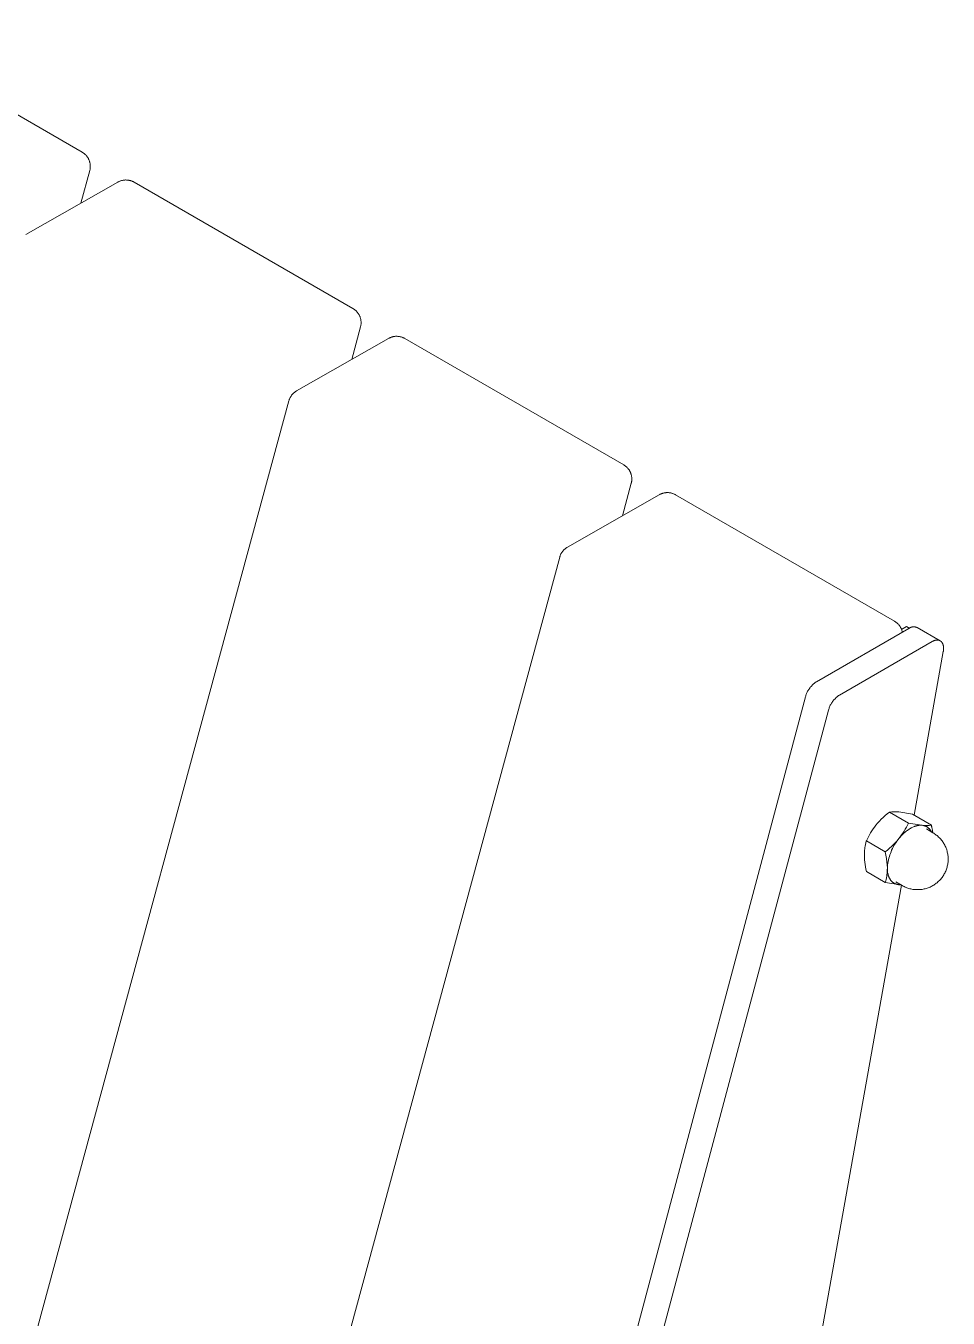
# Model space of a CAD drawing. Header units: millimetres. Extents: x -402 to 3954, y -41 to 3282.
# Drawn here: x 3802.3 to 3948.8, y 1418.4 to 1623.6 of the extents above; entities that cross this region are included whole.
import ezdxf

# ---------------------------------------------------------------- set-up
doc = ezdxf.new("R2010")
doc.units = ezdxf.units.MM
doc.layers.add('ZANO_R', color=7, linetype='Continuous', lineweight=0)

msp = doc.modelspace()

# ---------------------------------------------------------------- linework, layer by layer
at = {"layer": 'ZANO_R'}
for p, q in [((3776.5, 1623.6), (3811.27, 1603.52)), ((3811.27, 1603.52), (3811.34, 1603.48)), ((3811.34, 1603.48), (3811.42, 1603.43)), ((3811.42, 1603.43), (3811.49, 1603.38)), ((3811.49, 1603.38), (3811.56, 1603.32)), ((3811.56, 1603.32), (3811.63, 1603.27)), ((3811.63, 1603.27), (3811.7, 1603.21)), ((3811.7, 1603.21), (3811.76, 1603.15)), ((3811.76, 1603.15), (3811.83, 1603.09)), ((3811.83, 1603.09), (3811.89, 1603.02)), ((3811.89, 1603.02), (3811.95, 1602.95)), ((3811.95, 1602.95), (3812, 1602.88)), ((3812, 1602.88), (3812.06, 1602.81)), ((3812.06, 1602.81), (3812.11, 1602.74)), ((3812.11, 1602.74), (3812.16, 1602.67)), ((3812.16, 1602.67), (3812.2, 1602.59)), ((3812.2, 1602.59), (3812.25, 1602.51)), ((3812.25, 1602.51), (3812.29, 1602.43)), ((3812.29, 1602.43), (3812.33, 1602.35)), ((3812.33, 1602.35), (3812.36, 1602.27)), ((3812.36, 1602.27), (3812.4, 1602.19)), ((3812.4, 1602.19), (3812.43, 1602.1)), ((3812.43, 1602.1), (3812.45, 1602.02)), ((3812.45, 1602.02), (3812.48, 1601.93)), ((3812.48, 1601.93), (3812.5, 1601.84)), ((3812.5, 1601.84), (3812.52, 1601.76)), ((3812.53, 1600.87), (3812.51, 1600.78)), ((3812.52, 1601.76), (3812.53, 1601.67)), ((3812.53, 1601.67), (3812.54, 1601.58)), ((3812.54, 1600.96), (3812.53, 1600.87)), ((3812.54, 1601.58), (3812.55, 1601.49)), ((3812.55, 1601.04), (3812.54, 1600.96)), ((3812.55, 1601.49), (3812.56, 1601.4)), ((3812.56, 1601.22), (3812.55, 1601.13)), ((3812.55, 1601.13), (3812.55, 1601.04)), ((3812.56, 1601.4), (3812.56, 1601.31)), ((3812.56, 1601.31), (3812.56, 1601.22)), ((3802.32, 1590.46), (3816.92, 1598.78)), ((3812.47, 1600.61), (3811.07, 1595.44)), ((3812.49, 1600.69), (3812.47, 1600.61)), ((3812.51, 1600.78), (3812.49, 1600.69)), ((3816.92, 1598.78), (3817, 1598.82)), ((3817, 1598.82), (3817.08, 1598.86)), ((3817.08, 1598.86), (3817.16, 1598.9)), ((3817.16, 1598.9), (3817.25, 1598.93)), ((3817.25, 1598.93), (3817.33, 1598.96)), ((3817.33, 1598.96), (3817.42, 1598.99)), ((3817.42, 1598.99), (3817.5, 1599.02)), ((3817.5, 1599.02), (3817.59, 1599.04)), ((3817.59, 1599.04), (3817.68, 1599.06)), ((3817.68, 1599.06), (3817.77, 1599.08)), ((3817.77, 1599.08), (3817.85, 1599.09)), ((3817.85, 1599.09), (3817.94, 1599.1)), ((3817.94, 1599.1), (3818.03, 1599.11)), ((3818.03, 1599.11), (3818.12, 1599.12)), ((3818.12, 1599.12), (3818.21, 1599.12)), ((3818.21, 1599.12), (3818.3, 1599.11)), ((3818.3, 1599.11), (3818.39, 1599.11)), ((3818.39, 1599.11), (3818.48, 1599.1)), ((3818.48, 1599.1), (3818.57, 1599.09)), ((3818.57, 1599.09), (3818.66, 1599.08)), ((3818.66, 1599.08), (3818.75, 1599.06)), ((3818.75, 1599.06), (3818.83, 1599.04)), ((3818.83, 1599.04), (3818.92, 1599.02)), ((3818.92, 1599.02), (3819.01, 1598.99)), ((3819.01, 1598.99), (3819.09, 1598.96)), ((3819.09, 1598.96), (3819.18, 1598.93)), ((3819.18, 1598.93), (3819.26, 1598.89)), ((3819.26, 1598.89), (3819.34, 1598.85)), ((3819.34, 1598.85), (3819.42, 1598.81)), ((3819.42, 1598.81), (3819.5, 1598.77)), ((3819.5, 1598.77), (3854.26, 1578.7)), ((3854.26, 1578.7), (3854.34, 1578.65)), ((3854.34, 1578.65), (3854.42, 1578.6)), ((3854.42, 1578.6), (3854.49, 1578.55)), ((3854.49, 1578.55), (3854.56, 1578.5)), ((3854.56, 1578.5), (3854.63, 1578.44)), ((3854.63, 1578.44), (3854.7, 1578.38)), ((3854.7, 1578.38), (3854.76, 1578.32)), ((3854.76, 1578.32), (3854.83, 1578.26)), ((3854.83, 1578.26), (3854.89, 1578.2)), ((3854.89, 1578.2), (3854.95, 1578.13)), ((3854.95, 1578.13), (3855, 1578.06)), ((3855, 1578.06), (3855.06, 1577.99)), ((3855.06, 1577.99), (3855.11, 1577.91)), ((3855.11, 1577.91), (3855.16, 1577.84)), ((3855.16, 1577.84), (3855.2, 1577.76)), ((3855.2, 1577.76), (3855.25, 1577.69)), ((3855.25, 1577.69), (3855.29, 1577.61)), ((3855.29, 1577.61), (3855.33, 1577.53)), ((3855.33, 1577.53), (3855.36, 1577.44)), ((3855.36, 1577.44), (3855.4, 1577.36)), ((3855.4, 1577.36), (3855.42, 1577.28)), ((3855.42, 1577.28), (3855.45, 1577.19)), ((3855.45, 1577.19), (3855.48, 1577.1)), ((3855.48, 1577.1), (3855.5, 1577.02)), ((3855.5, 1577.02), (3855.51, 1576.93)), ((3855.51, 1576.93), (3855.53, 1576.84)), ((3855.53, 1576.84), (3855.54, 1576.75)), ((3855.54, 1576.75), (3855.55, 1576.66)), ((3855.55, 1576.22), (3855.54, 1576.13)), ((3855.55, 1576.66), (3855.56, 1576.58)), ((3855.56, 1576.4), (3855.55, 1576.31)), ((3855.55, 1576.31), (3855.55, 1576.22)), ((3855.56, 1576.58), (3855.56, 1576.49)), ((3855.56, 1576.49), (3855.56, 1576.4)), ((3855.47, 1575.78), (3854.07, 1570.61)), ((3855.49, 1575.87), (3855.47, 1575.78)), ((3855.51, 1575.95), (3855.49, 1575.87)), ((3855.52, 1576.04), (3855.51, 1575.95)), ((3855.54, 1576.13), (3855.52, 1576.04)), ((3860.33, 1574.14), (3860.42, 1574.17)), ((3860.42, 1574.17), (3860.5, 1574.19)), ((3860.5, 1574.19), (3860.59, 1574.22)), ((3860.59, 1574.22), (3860.68, 1574.24)), ((3860.68, 1574.24), (3860.76, 1574.25)), ((3860.76, 1574.25), (3860.85, 1574.27)), ((3860.85, 1574.27), (3860.94, 1574.28)), ((3860.94, 1574.28), (3861.03, 1574.29)), ((3861.03, 1574.29), (3861.12, 1574.29)), ((3861.12, 1574.29), (3861.21, 1574.29)), ((3861.21, 1574.29), (3861.3, 1574.29)), ((3861.3, 1574.29), (3861.39, 1574.28)), ((3861.39, 1574.28), (3861.48, 1574.28)), ((3861.48, 1574.28), (3861.57, 1574.26)), ((3861.57, 1574.26), (3861.66, 1574.25)), ((3861.66, 1574.25), (3861.75, 1574.23)), ((3861.75, 1574.23), (3861.83, 1574.21)), ((3861.83, 1574.21), (3861.92, 1574.19)), ((3861.92, 1574.19), (3862.01, 1574.16)), ((3862.01, 1574.16), (3862.09, 1574.13)), ((3845.32, 1565.63), (3859.92, 1573.95)), ((3859.92, 1573.95), (3860, 1573.99)), ((3860, 1573.99), (3860.08, 1574.04)), ((3860.08, 1574.04), (3860.16, 1574.07)), ((3860.16, 1574.07), (3860.25, 1574.11)), ((3860.25, 1574.11), (3860.33, 1574.14)), ((3862.09, 1574.13), (3862.18, 1574.1)), ((3862.18, 1574.1), (3862.26, 1574.07)), ((3862.26, 1574.07), (3862.34, 1574.03)), ((3862.34, 1574.03), (3862.42, 1573.99)), ((3862.42, 1573.99), (3862.5, 1573.94)), ((3862.5, 1573.94), (3897.26, 1553.87)), ((3797.68, 1392.93), (3844.1, 1564.06)), ((3844.1, 1564.06), (3844.13, 1564.15)), ((3844.13, 1564.15), (3844.16, 1564.23)), ((3844.16, 1564.23), (3844.19, 1564.31)), ((3844.19, 1564.31), (3844.22, 1564.39)), ((3844.22, 1564.39), (3844.26, 1564.48)), ((3844.26, 1564.48), (3844.29, 1564.56)), ((3844.29, 1564.56), (3844.34, 1564.63)), ((3844.34, 1564.63), (3844.38, 1564.71)), ((3844.38, 1564.71), (3844.43, 1564.79)), ((3844.43, 1564.79), (3844.48, 1564.86)), ((3844.48, 1564.86), (3844.53, 1564.93)), ((3844.53, 1564.93), (3844.58, 1565)), ((3844.58, 1565), (3844.64, 1565.07)), ((3844.64, 1565.07), (3844.7, 1565.14)), ((3844.7, 1565.14), (3844.76, 1565.2)), ((3844.76, 1565.2), (3844.82, 1565.26)), ((3844.82, 1565.26), (3844.89, 1565.32)), ((3844.89, 1565.32), (3844.96, 1565.38)), ((3844.96, 1565.38), (3845.02, 1565.43)), ((3845.02, 1565.43), (3845.1, 1565.49)), ((3845.1, 1565.49), (3845.17, 1565.54)), ((3845.17, 1565.54), (3845.24, 1565.59)), ((3845.24, 1565.59), (3845.32, 1565.63)), ((3897.26, 1553.87), (3897.34, 1553.83)), ((3897.34, 1553.83), (3897.41, 1553.78)), ((3897.41, 1553.78), (3897.49, 1553.73)), ((3897.49, 1553.73), (3897.56, 1553.67)), ((3897.56, 1553.67), (3897.63, 1553.62)), ((3897.63, 1553.62), (3897.7, 1553.56)), ((3897.7, 1553.56), (3897.76, 1553.5)), ((3897.76, 1553.5), (3897.83, 1553.43)), ((3897.83, 1553.43), (3897.89, 1553.37)), ((3897.89, 1553.37), (3897.95, 1553.3)), ((3897.95, 1553.3), (3898, 1553.23)), ((3898, 1553.23), (3898.06, 1553.16)), ((3898.06, 1553.16), (3898.11, 1553.09)), ((3898.11, 1553.09), (3898.16, 1553.01)), ((3898.16, 1553.01), (3898.2, 1552.94)), ((3898.2, 1552.94), (3898.25, 1552.86)), ((3898.25, 1552.86), (3898.29, 1552.78)), ((3898.29, 1552.78), (3898.33, 1552.7)), ((3898.33, 1552.7), (3898.36, 1552.62)), ((3898.36, 1552.62), (3898.39, 1552.53)), ((3898.39, 1552.53), (3898.42, 1552.45)), ((3898.42, 1552.45), (3898.45, 1552.37)), ((3898.45, 1552.37), (3898.47, 1552.28)), ((3898.47, 1552.28), (3898.5, 1552.19)), ((3898.5, 1552.19), (3898.51, 1552.1)), ((3898.51, 1552.1), (3898.53, 1552.02)), ((3898.53, 1552.02), (3898.54, 1551.93)), ((3898.54, 1551.93), (3898.55, 1551.84)), ((3898.55, 1551.84), (3898.55, 1551.75)), ((3898.55, 1551.75), (3898.56, 1551.66)), ((3898.56, 1551.66), (3898.56, 1551.57)), ((3898.47, 1550.95), (3897.07, 1545.79)), ((3898.49, 1551.04), (3898.47, 1550.95)), ((3898.51, 1551.13), (3898.49, 1551.04)), ((3898.52, 1551.22), (3898.51, 1551.13)), ((3898.54, 1551.3), (3898.52, 1551.22)), ((3898.55, 1551.39), (3898.54, 1551.3)), ((3898.56, 1551.57), (3898.55, 1551.48)), ((3898.55, 1551.48), (3898.55, 1551.39)), ((3888.32, 1540.81), (3902.92, 1549.13)), ((3902.92, 1549.13), (3903, 1549.17)), ((3903, 1549.17), (3903.08, 1549.21)), ((3903.08, 1549.21), (3903.16, 1549.25)), ((3903.16, 1549.25), (3903.25, 1549.28)), ((3903.25, 1549.28), (3903.33, 1549.31)), ((3903.33, 1549.31), (3903.41, 1549.34)), ((3903.41, 1549.34), (3903.5, 1549.37)), ((3903.5, 1549.37), (3903.59, 1549.39)), ((3903.59, 1549.39), (3903.68, 1549.41)), ((3903.68, 1549.41), (3903.76, 1549.43)), ((3903.76, 1549.43), (3903.85, 1549.44)), ((3903.85, 1549.44), (3903.94, 1549.45)), ((3903.94, 1549.45), (3904.03, 1549.46)), ((3904.03, 1549.46), (3904.12, 1549.46)), ((3904.12, 1549.46), (3904.21, 1549.47)), ((3904.21, 1549.47), (3904.3, 1549.46)), ((3904.3, 1549.46), (3904.39, 1549.46)), ((3904.39, 1549.46), (3904.48, 1549.45)), ((3904.48, 1549.45), (3904.57, 1549.44)), ((3904.57, 1549.44), (3904.66, 1549.43)), ((3904.66, 1549.43), (3904.75, 1549.41)), ((3904.75, 1549.41), (3904.83, 1549.39)), ((3904.83, 1549.39), (3904.92, 1549.36)), ((3904.92, 1549.36), (3905.01, 1549.34)), ((3905.01, 1549.34), (3905.09, 1549.31)), ((3905.09, 1549.31), (3905.17, 1549.28)), ((3905.17, 1549.28), (3905.26, 1549.24)), ((3905.26, 1549.24), (3905.34, 1549.2)), ((3905.34, 1549.2), (3905.42, 1549.16)), ((3905.42, 1549.16), (3905.5, 1549.12)), ((3905.5, 1549.12), (3940.26, 1529.05)), ((3887.1, 1539.23), (3887.13, 1539.32)), ((3887.13, 1539.32), (3887.15, 1539.4)), ((3887.15, 1539.4), (3887.19, 1539.49)), ((3887.19, 1539.49), (3887.22, 1539.57)), ((3887.22, 1539.57), (3887.25, 1539.65)), ((3887.25, 1539.65), (3887.29, 1539.73)), ((3887.29, 1539.73), (3887.33, 1539.81)), ((3887.33, 1539.81), (3887.38, 1539.89)), ((3887.38, 1539.89), (3887.43, 1539.96)), ((3887.43, 1539.96), (3887.48, 1540.03)), ((3887.48, 1540.03), (3887.53, 1540.11)), ((3887.53, 1540.11), (3887.58, 1540.18)), ((3887.58, 1540.18), (3887.64, 1540.24)), ((3887.64, 1540.24), (3887.7, 1540.31)), ((3887.7, 1540.31), (3887.76, 1540.37)), ((3887.76, 1540.37), (3887.82, 1540.44)), ((3887.82, 1540.44), (3887.89, 1540.5)), ((3887.89, 1540.5), (3887.95, 1540.55)), ((3887.95, 1540.55), (3888.02, 1540.61)), ((3888.02, 1540.61), (3888.09, 1540.66)), ((3888.09, 1540.66), (3888.17, 1540.71)), ((3888.17, 1540.71), (3888.24, 1540.76)), ((3888.24, 1540.76), (3888.32, 1540.81)), ((3840.68, 1368.1), (3887.1, 1539.23)), ((3940.26, 1529.05), (3940.34, 1529)), ((3940.34, 1529), (3940.41, 1528.95)), ((3942.57, 1527.91), (3927.86, 1519.41)), ((3940.41, 1528.95), (3940.49, 1528.9)), ((3940.49, 1528.9), (3940.56, 1528.85)), ((3940.56, 1528.85), (3940.63, 1528.79)), ((3940.63, 1528.79), (3940.69, 1528.74)), ((3940.69, 1528.74), (3940.76, 1528.68)), ((3940.76, 1528.68), (3940.82, 1528.61)), ((3940.82, 1528.61), (3940.88, 1528.55)), ((3940.88, 1528.55), (3940.94, 1528.48)), ((3940.94, 1528.48), (3941, 1528.41)), ((3941, 1528.41), (3941.05, 1528.34)), ((3941.05, 1528.34), (3941.1, 1528.27)), ((3941.1, 1528.27), (3941.15, 1528.2)), ((3941.15, 1528.2), (3941.2, 1528.12)), ((3941.2, 1528.12), (3941.24, 1528.04)), ((3941.24, 1528.04), (3941.28, 1527.97)), ((3941.28, 1527.97), (3941.32, 1527.89)), ((3941.32, 1527.89), (3941.36, 1527.81)), ((3941.36, 1527.81), (3941.39, 1527.72)), ((3941.38, 1527.75), (3942.16, 1528.19)), ((3941.39, 1527.72), (3941.42, 1527.64)), ((3941.42, 1527.64), (3941.45, 1527.56)), ((3941.45, 1527.56), (3941.47, 1527.47)), ((3941.47, 1527.47), (3941.49, 1527.38)), ((3941.49, 1527.38), (3941.51, 1527.3)), ((3942.61, 1527.93), (3942.16, 1528.19)), ((3942.61, 1527.94), (3942.57, 1527.91)), ((3942.65, 1527.96), (3942.61, 1527.94)), ((3942.68, 1527.98), (3942.65, 1527.96)), ((3942.72, 1528), (3942.68, 1527.98)), ((3942.76, 1528.02), (3942.72, 1528)), ((3942.8, 1528.04), (3942.76, 1528.02)), ((3942.84, 1528.06), (3942.8, 1528.04)), ((3942.88, 1528.08), (3942.84, 1528.06)), ((3942.92, 1528.09), (3942.88, 1528.08)), ((3942.97, 1528.1), (3942.92, 1528.09)), ((3943.01, 1528.12), (3942.97, 1528.1)), ((3943.05, 1528.13), (3943.01, 1528.12)), ((3943.09, 1528.13), (3943.05, 1528.13)), ((3943.14, 1528.14), (3943.09, 1528.13)), ((3943.18, 1528.15), (3943.14, 1528.14)), ((3943.22, 1528.15), (3943.18, 1528.15)), ((3943.27, 1528.15), (3943.22, 1528.15)), ((3943.31, 1528.16), (3943.27, 1528.15)), ((3943.36, 1528.16), (3943.31, 1528.16)), ((3943.4, 1528.15), (3943.36, 1528.16)), ((3943.44, 1528.15), (3943.4, 1528.15)), ((3943.49, 1528.15), (3943.44, 1528.15)), ((3943.53, 1528.14), (3943.49, 1528.15)), ((3943.57, 1528.13), (3943.53, 1528.14)), ((3943.62, 1528.12), (3943.57, 1528.13)), ((3943.66, 1528.11), (3943.62, 1528.12)), ((3943.7, 1528.1), (3943.66, 1528.11)), ((3943.74, 1528.09), (3943.7, 1528.1)), ((3943.79, 1528.07), (3943.74, 1528.09)), ((3943.83, 1528.06), (3943.79, 1528.07)), ((3943.87, 1528.04), (3943.83, 1528.06)), ((3947.53, 1525.93), (3943.87, 1528.04)), ((3946.23, 1525.8), (3931.51, 1517.3)), ((3946.28, 1525.83), (3946.23, 1525.8)), ((3946.33, 1525.85), (3946.28, 1525.83)), ((3946.38, 1525.88), (3946.33, 1525.85)), ((3946.43, 1525.9), (3946.38, 1525.88)), ((3946.48, 1525.92), (3946.43, 1525.9)), ((3946.53, 1525.94), (3946.48, 1525.92)), ((3946.58, 1525.96), (3946.53, 1525.94)), ((3946.63, 1525.98), (3946.58, 1525.96)), ((3946.69, 1525.99), (3946.63, 1525.98)), ((3946.74, 1526.01), (3946.69, 1525.99)), ((3946.78, 1526.02), (3946.74, 1526.01)), ((3946.81, 1526.02), (3946.78, 1526.02)), ((3946.83, 1526.03), (3946.81, 1526.02)), ((3946.86, 1526.03), (3946.83, 1526.03)), ((3946.88, 1526.04), (3946.86, 1526.03)), ((3946.91, 1526.04), (3946.88, 1526.04)), ((3946.93, 1526.04), (3946.91, 1526.04)), ((3946.96, 1526.04), (3946.93, 1526.04)), ((3946.98, 1526.05), (3946.96, 1526.04)), ((3947, 1526.05), (3946.98, 1526.05)), ((3947.03, 1526.05), (3947, 1526.05)), ((3947.05, 1526.05), (3947.03, 1526.05)), ((3947.07, 1526.05), (3947.05, 1526.05)), ((3947.1, 1526.05), (3947.07, 1526.05)), ((3947.12, 1526.05), (3947.1, 1526.05)), ((3947.14, 1526.04), (3947.12, 1526.05)), ((3947.17, 1526.04), (3947.14, 1526.04)), ((3947.19, 1526.04), (3947.17, 1526.04)), ((3947.21, 1526.04), (3947.19, 1526.04)), ((3947.23, 1526.03), (3947.21, 1526.04)), ((3947.25, 1526.03), (3947.23, 1526.03)), ((3947.27, 1526.02), (3947.25, 1526.03)), ((3947.3, 1526.02), (3947.27, 1526.02)), ((3947.32, 1526.01), (3947.3, 1526.02)), ((3947.34, 1526.01), (3947.32, 1526.01)), ((3947.36, 1526), (3947.34, 1526.01)), ((3947.38, 1525.99), (3947.36, 1526)), ((3947.4, 1525.99), (3947.38, 1525.99)), ((3947.42, 1525.98), (3947.4, 1525.99)), ((3947.44, 1525.97), (3947.42, 1525.98)), ((3947.46, 1525.96), (3947.44, 1525.97)), ((3947.48, 1525.95), (3947.46, 1525.96)), ((3947.49, 1525.94), (3947.48, 1525.95)), ((3947.51, 1525.93), (3947.49, 1525.94)), ((3947.53, 1525.92), (3947.51, 1525.93)), ((3947.55, 1525.91), (3947.53, 1525.92)), ((3947.57, 1525.9), (3947.55, 1525.91)), ((3947.58, 1525.89), (3947.57, 1525.9)), ((3947.6, 1525.88), (3947.58, 1525.89)), ((3947.62, 1525.87), (3947.6, 1525.88)), ((3947.63, 1525.85), (3947.62, 1525.87)), ((3947.65, 1525.84), (3947.63, 1525.85)), ((3947.66, 1525.83), (3947.65, 1525.84)), ((3947.68, 1525.81), (3947.66, 1525.83)), ((3947.69, 1525.8), (3947.68, 1525.81)), ((3947.71, 1525.79), (3947.69, 1525.8)), ((3947.72, 1525.77), (3947.71, 1525.79)), ((3947.74, 1525.76), (3947.72, 1525.77)), ((3947.75, 1525.74), (3947.74, 1525.76)), ((3947.77, 1525.72), (3947.75, 1525.74)), ((3947.78, 1525.71), (3947.77, 1525.72)), ((3947.79, 1525.69), (3947.78, 1525.71)), ((3947.81, 1525.67), (3947.79, 1525.69)), ((3947.82, 1525.65), (3947.81, 1525.67)), ((3947.83, 1525.63), (3947.82, 1525.65)), ((3947.84, 1525.62), (3947.83, 1525.63)), ((3947.86, 1525.6), (3947.84, 1525.62)), ((3947.87, 1525.58), (3947.86, 1525.6)), ((3947.88, 1525.56), (3947.87, 1525.58)), ((3947.89, 1525.54), (3947.88, 1525.56)), ((3947.9, 1525.52), (3947.89, 1525.54)), ((3947.91, 1525.49), (3947.9, 1525.52)), ((3947.92, 1525.47), (3947.91, 1525.49)), ((3947.93, 1525.45), (3947.92, 1525.47)), ((3947.94, 1525.43), (3947.93, 1525.45)), ((3947.95, 1525.41), (3947.94, 1525.43)), ((3947.96, 1525.38), (3947.95, 1525.41)), ((3947.97, 1525.36), (3947.96, 1525.38)), ((3947.98, 1525.33), (3947.97, 1525.36)), ((3947.99, 1525.29), (3947.98, 1525.33)), ((3948, 1525.24), (3947.99, 1525.29)), ((3948.02, 1525.18), (3948, 1525.24)), ((3948.03, 1525.13), (3948.02, 1525.18)), ((3948.04, 1525.08), (3948.03, 1525.13)), ((3948.04, 1525.02), (3948.04, 1525.08)), ((3948.05, 1524.97), (3948.04, 1525.02)), ((3948.06, 1524.91), (3948.05, 1524.97)), ((3948.06, 1524.85), (3948.06, 1524.91)), ((3943.37, 1498.25), (3948.02, 1524.24)), ((3948.02, 1524.24), (3948.03, 1524.3)), ((3948.03, 1524.3), (3948.04, 1524.37)), ((3948.04, 1524.43), (3948.05, 1524.49)), ((3948.04, 1524.37), (3948.04, 1524.43)), ((3948.05, 1524.49), (3948.06, 1524.55)), ((3948.06, 1524.79), (3948.06, 1524.85)), ((3948.06, 1524.73), (3948.06, 1524.79)), ((3948.06, 1524.67), (3948.06, 1524.73)), ((3948.06, 1524.61), (3948.06, 1524.67)), ((3948.06, 1524.55), (3948.06, 1524.61)), ((3927.12, 1518.8), (3927.03, 1518.7)), ((3927.22, 1518.9), (3927.12, 1518.8)), ((3927.32, 1519), (3927.22, 1518.9)), ((3927.42, 1519.09), (3927.32, 1519)), ((3927.52, 1519.17), (3927.42, 1519.09)), ((3927.63, 1519.26), (3927.52, 1519.17)), ((3927.74, 1519.34), (3927.63, 1519.26)), ((3927.86, 1519.41), (3927.74, 1519.34)), ((3926.14, 1517.03), (3860.64, 1271.44)), ((3926.17, 1517.16), (3926.14, 1517.03)), ((3926.21, 1517.29), (3926.17, 1517.16)), ((3926.26, 1517.42), (3926.21, 1517.29)), ((3926.31, 1517.55), (3926.26, 1517.42)), ((3926.36, 1517.67), (3926.31, 1517.55)), ((3926.42, 1517.8), (3926.36, 1517.67)), ((3926.48, 1517.92), (3926.42, 1517.8)), ((3926.55, 1518.04), (3926.48, 1517.92)), ((3926.62, 1518.16), (3926.55, 1518.04)), ((3926.7, 1518.27), (3926.62, 1518.16)), ((3926.77, 1518.38), (3926.7, 1518.27)), ((3926.86, 1518.49), (3926.77, 1518.38)), ((3926.94, 1518.6), (3926.86, 1518.49)), ((3927.03, 1518.7), (3926.94, 1518.6)), ((3930.78, 1516.69), (3930.69, 1516.59)), ((3930.88, 1516.79), (3930.78, 1516.69)), ((3930.98, 1516.88), (3930.88, 1516.79)), ((3931.08, 1516.97), (3930.98, 1516.88)), ((3931.18, 1517.06), (3931.08, 1516.97)), ((3931.29, 1517.14), (3931.18, 1517.06)), ((3931.4, 1517.23), (3931.29, 1517.14)), ((3931.51, 1517.3), (3931.4, 1517.23)), ((3929.8, 1514.92), (3864.3, 1269.33)), ((3929.83, 1515.05), (3929.8, 1514.92)), ((3929.87, 1515.18), (3929.83, 1515.05)), ((3929.92, 1515.31), (3929.87, 1515.18)), ((3929.97, 1515.44), (3929.92, 1515.31)), ((3930.02, 1515.56), (3929.97, 1515.44)), ((3930.08, 1515.69), (3930.02, 1515.56)), ((3930.14, 1515.81), (3930.08, 1515.69)), ((3930.21, 1515.93), (3930.14, 1515.81)), ((3930.28, 1516.04), (3930.21, 1515.93)), ((3930.36, 1516.16), (3930.28, 1516.04)), ((3930.43, 1516.27), (3930.36, 1516.16)), ((3930.52, 1516.38), (3930.43, 1516.27)), ((3930.6, 1516.49), (3930.52, 1516.38)), ((3930.69, 1516.59), (3930.6, 1516.49)), ((3938.8, 1498.18), (3939.13, 1498.45)), ((3939.13, 1498.45), (3939.46, 1498.72)), ((3939.46, 1498.72), (3939.65, 1498.74)), ((3942.47, 1496.99), (3939.46, 1498.72)), ((3939.65, 1498.74), (3939.84, 1498.76)), ((3939.84, 1498.76), (3940.03, 1498.77)), ((3940.03, 1498.77), (3940.21, 1498.78)), ((3940.21, 1498.78), (3940.4, 1498.78)), ((3940.4, 1498.78), (3940.59, 1498.77)), ((3940.59, 1498.77), (3940.78, 1498.76)), ((3940.78, 1498.76), (3940.97, 1498.75)), ((3940.97, 1498.75), (3943.12, 1498.39)), ((3943.12, 1498.39), (3946.13, 1496.66)), ((3936.87, 1496.05), (3937.09, 1496.35)), ((3937.09, 1496.35), (3937.31, 1496.63)), ((3937.31, 1496.63), (3937.58, 1496.96)), ((3937.58, 1496.96), (3937.87, 1497.28)), ((3937.87, 1497.28), (3938.17, 1497.59)), ((3938.17, 1497.59), (3938.48, 1497.89)), ((3938.48, 1497.89), (3938.8, 1498.18)), ((3942.15, 1496.34), (3941.98, 1496.02)), ((3942.31, 1496.66), (3942.15, 1496.34)), ((3942.47, 1496.99), (3942.31, 1496.66)), ((3944.63, 1496.63), (3942.47, 1496.99)), ((3942.8, 1496.14), (3942.92, 1496.21)), ((3942.92, 1496.21), (3943.04, 1496.28)), ((3943.04, 1496.28), (3943.16, 1496.33)), ((3943.16, 1496.33), (3943.28, 1496.39)), ((3943.28, 1496.39), (3943.4, 1496.44)), ((3943.4, 1496.44), (3943.46, 1496.46)), ((3943.46, 1496.46), (3943.52, 1496.48)), ((3943.52, 1496.48), (3943.58, 1496.5)), ((3943.58, 1496.5), (3943.64, 1496.52)), ((3943.64, 1496.52), (3943.7, 1496.53)), ((3943.7, 1496.53), (3943.76, 1496.55)), ((3943.76, 1496.55), (3943.82, 1496.57)), ((3943.82, 1496.57), (3943.87, 1496.58)), ((3943.87, 1496.58), (3943.93, 1496.59)), ((3943.93, 1496.59), (3943.99, 1496.6)), ((3943.99, 1496.6), (3944.04, 1496.61)), ((3944.04, 1496.61), (3944.1, 1496.62)), ((3944.1, 1496.62), (3944.15, 1496.63)), ((3944.15, 1496.63), (3944.21, 1496.63)), ((3944.21, 1496.63), (3944.26, 1496.64)), ((3944.26, 1496.64), (3944.32, 1496.64)), ((3944.32, 1496.64), (3944.37, 1496.64)), ((3944.37, 1496.64), (3944.42, 1496.64)), ((3944.42, 1496.64), (3944.47, 1496.64)), ((3944.47, 1496.64), (3944.52, 1496.64)), ((3944.52, 1496.64), (3944.58, 1496.64)), ((3944.58, 1496.64), (3944.63, 1496.63)), ((3944.81, 1496.62), (3944.63, 1496.63)), ((3944.63, 1496.63), (3944.69, 1496.63)), ((3944.69, 1496.63), (3944.75, 1496.62)), ((3944.75, 1496.62), (3944.81, 1496.61)), ((3945, 1496.61), (3944.81, 1496.62)), ((3944.81, 1496.61), (3944.87, 1496.6)), ((3944.87, 1496.6), (3944.93, 1496.58)), ((3944.93, 1496.58), (3944.99, 1496.57)), ((3944.99, 1496.57), (3945.05, 1496.55)), ((3945.19, 1496.6), (3945, 1496.61)), ((3945.05, 1496.55), (3945.1, 1496.53)), ((3945.1, 1496.53), (3945.16, 1496.51)), ((3945.16, 1496.51), (3945.22, 1496.48)), ((3945.38, 1496.6), (3945.19, 1496.6)), ((3945.22, 1496.48), (3945.27, 1496.46)), ((3945.27, 1496.46), (3945.33, 1496.43)), ((3945.33, 1496.43), (3945.38, 1496.4)), ((3945.57, 1496.61), (3945.38, 1496.6)), ((3945.38, 1496.4), (3945.44, 1496.37)), ((3945.44, 1496.37), (3945.49, 1496.33)), ((3945.49, 1496.33), (3945.54, 1496.3)), ((3945.54, 1496.3), (3945.59, 1496.26)), ((3945.75, 1496.62), (3945.57, 1496.61)), ((3945.59, 1496.26), (3945.63, 1496.22)), ((3945.63, 1496.22), (3945.68, 1496.19)), ((3945.68, 1496.19), (3945.73, 1496.14)), ((3945.94, 1496.64), (3945.75, 1496.62)), ((3946.13, 1496.66), (3945.94, 1496.64)), ((3946.13, 1496.66), (3946.15, 1496.56)), ((3946.16, 1496.49), (3946.15, 1496.56)), ((3946.16, 1496.49), (3946.17, 1496.45)), ((3946.18, 1496.41), (3946.17, 1496.45)), ((3946.18, 1496.41), (3946.19, 1496.34)), ((3946.2, 1496.32), (3946.19, 1496.34)), ((3946.2, 1496.32), (3946.22, 1496.23)), ((3946.23, 1496.15), (3946.22, 1496.23)), ((3935.79, 1494.11), (3935.8, 1494.17)), ((3935.8, 1494.17), (3935.96, 1494.5)), ((3935.8, 1494.17), (3938.81, 1492.43)), ((3935.96, 1494.5), (3936.12, 1494.82)), ((3936.12, 1494.82), (3936.3, 1495.14)), ((3936.3, 1495.14), (3936.48, 1495.45)), ((3936.48, 1495.45), (3936.67, 1495.75)), ((3936.67, 1495.75), (3936.87, 1496.05)), ((3940.69, 1494.19), (3940.4, 1493.87)), ((3940.63, 1494.09), (3940.8, 1494.31)), ((3940.97, 1494.52), (3940.69, 1494.19)), ((3940.8, 1494.31), (3940.97, 1494.52)), ((3941.19, 1494.81), (3940.97, 1494.52)), ((3940.97, 1494.52), (3941.07, 1494.64)), ((3941.07, 1494.64), (3941.17, 1494.76)), ((3941.17, 1494.76), (3941.27, 1494.88)), ((3941.4, 1495.1), (3941.19, 1494.81)), ((3941.27, 1494.88), (3941.38, 1495)), ((3941.38, 1495), (3941.49, 1495.11)), ((3941.6, 1495.4), (3941.4, 1495.1)), ((3941.49, 1495.11), (3941.6, 1495.22)), ((3941.79, 1495.71), (3941.6, 1495.4)), ((3941.6, 1495.22), (3941.72, 1495.33)), ((3941.72, 1495.33), (3941.83, 1495.44)), ((3941.98, 1496.02), (3941.79, 1495.71)), ((3941.83, 1495.44), (3941.95, 1495.54)), ((3941.95, 1495.54), (3942.07, 1495.64)), ((3942.07, 1495.64), (3942.19, 1495.73)), ((3942.19, 1495.73), (3942.31, 1495.82)), ((3942.31, 1495.82), (3942.43, 1495.91)), ((3942.43, 1495.91), (3942.55, 1495.99)), ((3942.55, 1495.99), (3942.67, 1496.07)), ((3942.67, 1496.07), (3942.8, 1496.14)), ((3946.37, 1495.46), (3945.34, 1496.05)), ((3945.73, 1496.14), (3945.77, 1496.1)), ((3945.77, 1496.1), (3945.81, 1496.06)), ((3945.81, 1496.06), (3945.85, 1496.01)), ((3945.85, 1496.01), (3945.89, 1495.96)), ((3945.89, 1495.96), (3945.93, 1495.91)), ((3945.93, 1495.91), (3945.97, 1495.87)), ((3945.97, 1495.87), (3946, 1495.81)), ((3946, 1495.81), (3946.03, 1495.76)), ((3946.03, 1495.76), (3946.07, 1495.71)), ((3946.07, 1495.71), (3946.09, 1495.65)), ((3946.09, 1495.65), (3946.12, 1495.6)), ((3946.23, 1496.15), (3946.24, 1496.12)), ((3946.25, 1496.07), (3946.24, 1496.12)), ((3946.25, 1496.07), (3946.28, 1495.87)), ((3946.29, 1495.82), (3946.28, 1495.87)), ((3946.29, 1495.82), (3946.33, 1495.6)), ((3946.33, 1495.57), (3946.33, 1495.6)), ((3946.33, 1495.57), (3946.34, 1495.53)), ((3946.34, 1495.49), (3946.34, 1495.53)), ((3946.34, 1495.49), (3946.35, 1495.47)), ((3946.37, 1495.46), (3946.51, 1495.37)), ((3946.51, 1495.37), (3946.64, 1495.29)), ((3946.64, 1495.29), (3946.78, 1495.19)), ((3946.78, 1495.19), (3946.91, 1495.09)), ((3946.91, 1495.09), (3947.04, 1494.99)), ((3947.04, 1494.99), (3947.16, 1494.88)), ((3947.16, 1494.88), (3947.28, 1494.77)), ((3947.28, 1494.77), (3947.4, 1494.66)), ((3947.4, 1494.66), (3947.51, 1494.54)), ((3947.51, 1494.54), (3947.62, 1494.42)), ((3947.62, 1494.42), (3947.73, 1494.29)), ((3947.73, 1494.29), (3947.83, 1494.16)), ((3947.83, 1494.16), (3947.92, 1494.03)), ((3935.48, 1492.12), (3935.49, 1492.36)), ((3935.48, 1491.92), (3935.48, 1492.12)), ((3935.49, 1492.36), (3935.51, 1492.6)), ((3935.51, 1492.67), (3935.54, 1492.89)), ((3935.51, 1492.6), (3935.51, 1492.67)), ((3935.54, 1492.89), (3935.57, 1493.12)), ((3935.57, 1493.12), (3935.61, 1493.34)), ((3935.61, 1493.34), (3935.66, 1493.59)), ((3935.66, 1493.59), (3935.71, 1493.84)), ((3935.71, 1493.84), (3935.78, 1494.09)), ((3935.78, 1494.09), (3935.79, 1494.11)), ((3939.15, 1492.7), (3938.81, 1492.43)), ((3938.81, 1492.43), (3938.92, 1491.91)), ((3939.47, 1492.98), (3939.15, 1492.7)), ((3939.79, 1493.27), (3939.47, 1492.98)), ((3939.53, 1491.93), (3939.62, 1492.18)), ((3939.62, 1492.18), (3939.72, 1492.44)), ((3939.72, 1492.44), (3939.82, 1492.69)), ((3940.1, 1493.57), (3939.79, 1493.27)), ((3939.82, 1492.69), (3939.94, 1492.93)), ((3939.94, 1492.93), (3940.06, 1493.17)), ((3940.06, 1493.17), (3940.19, 1493.41)), ((3940.4, 1493.87), (3940.1, 1493.57)), ((3940.19, 1493.41), (3940.33, 1493.64)), ((3940.33, 1493.64), (3940.48, 1493.87)), ((3940.48, 1493.87), (3940.63, 1494.09)), ((3947.92, 1494.03), (3948.01, 1493.89)), ((3948.01, 1493.89), (3948.1, 1493.75)), ((3948.1, 1493.75), (3948.18, 1493.61)), ((3948.18, 1493.61), (3948.26, 1493.47)), ((3948.26, 1493.47), (3948.33, 1493.32)), ((3948.33, 1493.32), (3948.4, 1493.17)), ((3948.4, 1493.17), (3948.46, 1493.02)), ((3948.46, 1493.02), (3948.52, 1492.87)), ((3948.52, 1492.87), (3948.57, 1492.71)), ((3948.57, 1492.71), (3948.61, 1492.55)), ((3948.61, 1492.55), (3948.66, 1492.39)), ((3948.66, 1492.39), (3948.69, 1492.23)), ((3948.69, 1492.23), (3948.72, 1492.07)), ((3948.72, 1492.07), (3948.75, 1491.91)), ((3935.49, 1491.54), (3935.48, 1491.92)), ((3935.51, 1491.16), (3935.49, 1491.54)), ((3935.55, 1490.78), (3935.51, 1491.16)), ((3935.59, 1490.41), (3935.55, 1490.78)), ((3935.65, 1490.03), (3935.59, 1490.41)), ((3935.72, 1489.66), (3935.65, 1490.03)), ((3938.92, 1491.91), (3939.01, 1491.38)), ((3939.01, 1491.38), (3939.01, 1491.34)), ((3939.01, 1491.34), (3939.02, 1491.32)), ((3939.02, 1491.32), (3939.14, 1489.88)), ((3939.14, 1489.8), (3939.15, 1490.08)), ((3939.15, 1490.08), (3939.18, 1490.34)), ((3939.18, 1490.34), (3939.22, 1490.61)), ((3939.22, 1490.61), (3939.26, 1490.88)), ((3939.26, 1490.88), (3939.32, 1491.15)), ((3939.32, 1491.15), (3939.38, 1491.41)), ((3939.38, 1491.41), (3939.45, 1491.67)), ((3939.45, 1491.67), (3939.53, 1491.93)), ((3948.66, 1490.12), (3948.61, 1489.96)), ((3948.69, 1490.28), (3948.66, 1490.12)), ((3948.72, 1490.44), (3948.69, 1490.28)), ((3948.75, 1490.6), (3948.72, 1490.44)), ((3948.75, 1491.91), (3948.77, 1491.75)), ((3948.77, 1490.77), (3948.75, 1490.6)), ((3948.77, 1491.75), (3948.78, 1491.58)), ((3948.78, 1490.93), (3948.77, 1490.77)), ((3948.78, 1491.58), (3948.79, 1491.42)), ((3948.79, 1491.09), (3948.78, 1490.93)), ((3948.79, 1491.42), (3948.79, 1491.26)), ((3948.79, 1491.26), (3948.79, 1491.09)), ((3935.8, 1489.29), (3935.72, 1489.66)), ((3935.8, 1489.29), (3938.81, 1487.55)), ((3938.94, 1488.04), (3938.88, 1487.8)), ((3938.99, 1488.29), (3938.94, 1488.04)), ((3939.04, 1488.54), (3938.99, 1488.29)), ((3939.07, 1488.79), (3939.04, 1488.54)), ((3939.1, 1489.05), (3939.07, 1488.79)), ((3939.12, 1489.3), (3939.1, 1489.05)), ((3939.13, 1489.55), (3939.12, 1489.3)), ((3939.14, 1489.8), (3939.13, 1489.55)), ((3939.14, 1489.88), (3939.14, 1489.8)), ((3939.14, 1489.67), (3939.14, 1489.8)), ((3939.14, 1489.54), (3939.14, 1489.67)), ((3939.15, 1489.41), (3939.14, 1489.54)), ((3939.17, 1489.29), (3939.15, 1489.41)), ((3939.18, 1489.16), (3939.17, 1489.29)), ((3939.2, 1489.04), (3939.18, 1489.16)), ((3939.21, 1488.98), (3939.2, 1489.04)), ((3939.23, 1488.92), (3939.21, 1488.98)), ((3939.24, 1488.86), (3939.23, 1488.92)), ((3939.26, 1488.8), (3939.24, 1488.86)), ((3939.27, 1488.74), (3939.26, 1488.8)), ((3939.29, 1488.68), (3939.27, 1488.74)), ((3939.31, 1488.63), (3939.29, 1488.68)), ((3939.33, 1488.57), (3939.31, 1488.63)), ((3939.35, 1488.52), (3939.33, 1488.57)), ((3939.37, 1488.46), (3939.35, 1488.52)), ((3939.39, 1488.41), (3939.37, 1488.46)), ((3939.41, 1488.36), (3939.39, 1488.41)), ((3939.43, 1488.31), (3939.41, 1488.36)), ((3939.46, 1488.26), (3939.43, 1488.31)), ((3939.48, 1488.21), (3939.46, 1488.26)), ((3939.51, 1488.16), (3939.48, 1488.21)), ((3939.54, 1488.11), (3939.51, 1488.16)), ((3939.57, 1488.06), (3939.54, 1488.11)), ((3939.6, 1488.02), (3939.57, 1488.06)), ((3939.63, 1487.98), (3939.6, 1488.02)), ((3939.66, 1487.93), (3939.63, 1487.98)), ((3947.51, 1487.97), (3947.4, 1487.86)), ((3947.62, 1488.1), (3947.51, 1487.97)), ((3947.73, 1488.22), (3947.62, 1488.1)), ((3947.83, 1488.35), (3947.73, 1488.22)), ((3947.92, 1488.49), (3947.83, 1488.35)), ((3948.01, 1488.62), (3947.92, 1488.49)), ((3948.1, 1488.76), (3948.01, 1488.62)), ((3948.18, 1488.9), (3948.1, 1488.76)), ((3948.26, 1489.05), (3948.18, 1488.9)), ((3948.33, 1489.19), (3948.26, 1489.05)), ((3948.4, 1489.34), (3948.33, 1489.19)), ((3948.46, 1489.5), (3948.4, 1489.34)), ((3948.52, 1489.65), (3948.46, 1489.5)), ((3948.57, 1489.8), (3948.52, 1489.65)), ((3948.61, 1489.96), (3948.57, 1489.8)), ((3864.3, 1055.93), (3941.38, 1487.13)), ((3938.88, 1487.8), (3938.81, 1487.55)), ((3938.81, 1487.55), (3940.92, 1487.21)), ((3939.69, 1487.89), (3939.66, 1487.93)), ((3939.72, 1487.85), (3939.69, 1487.89)), ((3939.76, 1487.81), (3939.72, 1487.85)), ((3939.79, 1487.77), (3939.76, 1487.81)), ((3939.83, 1487.73), (3939.79, 1487.77)), ((3939.86, 1487.7), (3939.83, 1487.73)), ((3939.9, 1487.66), (3939.86, 1487.7)), ((3939.94, 1487.63), (3939.9, 1487.66)), ((3939.97, 1487.6), (3939.94, 1487.63)), ((3940.01, 1487.57), (3939.97, 1487.6)), ((3940.05, 1487.54), (3940.01, 1487.57)), ((3940.09, 1487.51), (3940.05, 1487.54)), ((3940.14, 1487.48), (3940.09, 1487.51)), ((3940.18, 1487.45), (3940.14, 1487.48)), ((3940.22, 1487.43), (3940.18, 1487.45)), ((3940.26, 1487.41), (3940.22, 1487.43)), ((3940.31, 1487.38), (3940.26, 1487.41)), ((3940.35, 1487.36), (3940.31, 1487.38)), ((3940.4, 1487.34), (3940.35, 1487.36)), ((3940.44, 1487.32), (3940.4, 1487.34)), ((3940.49, 1487.31), (3940.44, 1487.32)), ((3941.51, 1487.06), (3940.48, 1487.65)), ((3940.53, 1487.29), (3940.49, 1487.31)), ((3940.58, 1487.28), (3940.53, 1487.29)), ((3940.63, 1487.26), (3940.58, 1487.28)), ((3940.67, 1487.25), (3940.63, 1487.26)), ((3940.72, 1487.24), (3940.67, 1487.25)), ((3940.77, 1487.23), (3940.72, 1487.24)), ((3940.82, 1487.22), (3940.77, 1487.23)), ((3940.87, 1487.21), (3940.82, 1487.22)), ((3940.92, 1487.21), (3940.87, 1487.21)), ((3940.97, 1487.2), (3940.92, 1487.21)), ((3941.04, 1487.2), (3940.97, 1487.2)), ((3941.02, 1487.2), (3941.3, 1487.18)), ((3941.12, 1487.19), (3941.04, 1487.2)), ((3941.19, 1487.19), (3941.12, 1487.19)), ((3941.27, 1487.2), (3941.19, 1487.19)), ((3941.66, 1486.98), (3941.51, 1487.06)), ((3941.8, 1486.9), (3941.66, 1486.98)), ((3941.95, 1486.83), (3941.8, 1486.9)), ((3942.1, 1486.77), (3941.95, 1486.83)), ((3942.25, 1486.71), (3942.1, 1486.77)), ((3942.41, 1486.65), (3942.25, 1486.71)), ((3942.57, 1486.6), (3942.41, 1486.65)), ((3942.72, 1486.56), (3942.57, 1486.6)), ((3942.88, 1486.52), (3942.72, 1486.56)), ((3943.04, 1486.49), (3942.88, 1486.52)), ((3943.2, 1486.46), (3943.04, 1486.49)), ((3943.37, 1486.44), (3943.2, 1486.46)), ((3943.53, 1486.42), (3943.37, 1486.44)), ((3943.69, 1486.41), (3943.53, 1486.42)), ((3943.86, 1486.41), (3943.69, 1486.41)), ((3944.02, 1486.41), (3943.86, 1486.41)), ((3944.18, 1486.41), (3944.02, 1486.41)), ((3944.35, 1486.42), (3944.18, 1486.41)), ((3944.51, 1486.44), (3944.35, 1486.42)), ((3944.67, 1486.46), (3944.51, 1486.44)), ((3944.84, 1486.49), (3944.67, 1486.46)), ((3945, 1486.52), (3944.84, 1486.49)), ((3945.16, 1486.56), (3945, 1486.52)), ((3945.31, 1486.6), (3945.16, 1486.56)), ((3945.47, 1486.65), (3945.31, 1486.6)), ((3945.62, 1486.71), (3945.47, 1486.65)), ((3945.78, 1486.77), (3945.62, 1486.71)), ((3945.93, 1486.83), (3945.78, 1486.77)), ((3946.08, 1486.9), (3945.93, 1486.83)), ((3946.22, 1486.98), (3946.08, 1486.9)), ((3946.37, 1487.06), (3946.22, 1486.98)), ((3946.51, 1487.14), (3946.37, 1487.06)), ((3946.64, 1487.23), (3946.51, 1487.14)), ((3946.78, 1487.32), (3946.64, 1487.23)), ((3946.91, 1487.42), (3946.78, 1487.32)), ((3947.04, 1487.52), (3946.91, 1487.42)), ((3947.16, 1487.63), (3947.04, 1487.52)), ((3947.28, 1487.74), (3947.16, 1487.63)), ((3947.4, 1487.86), (3947.28, 1487.74))]:
    msp.add_line(p, q, dxfattribs=at)

doc.saveas('drawing.dxf')
